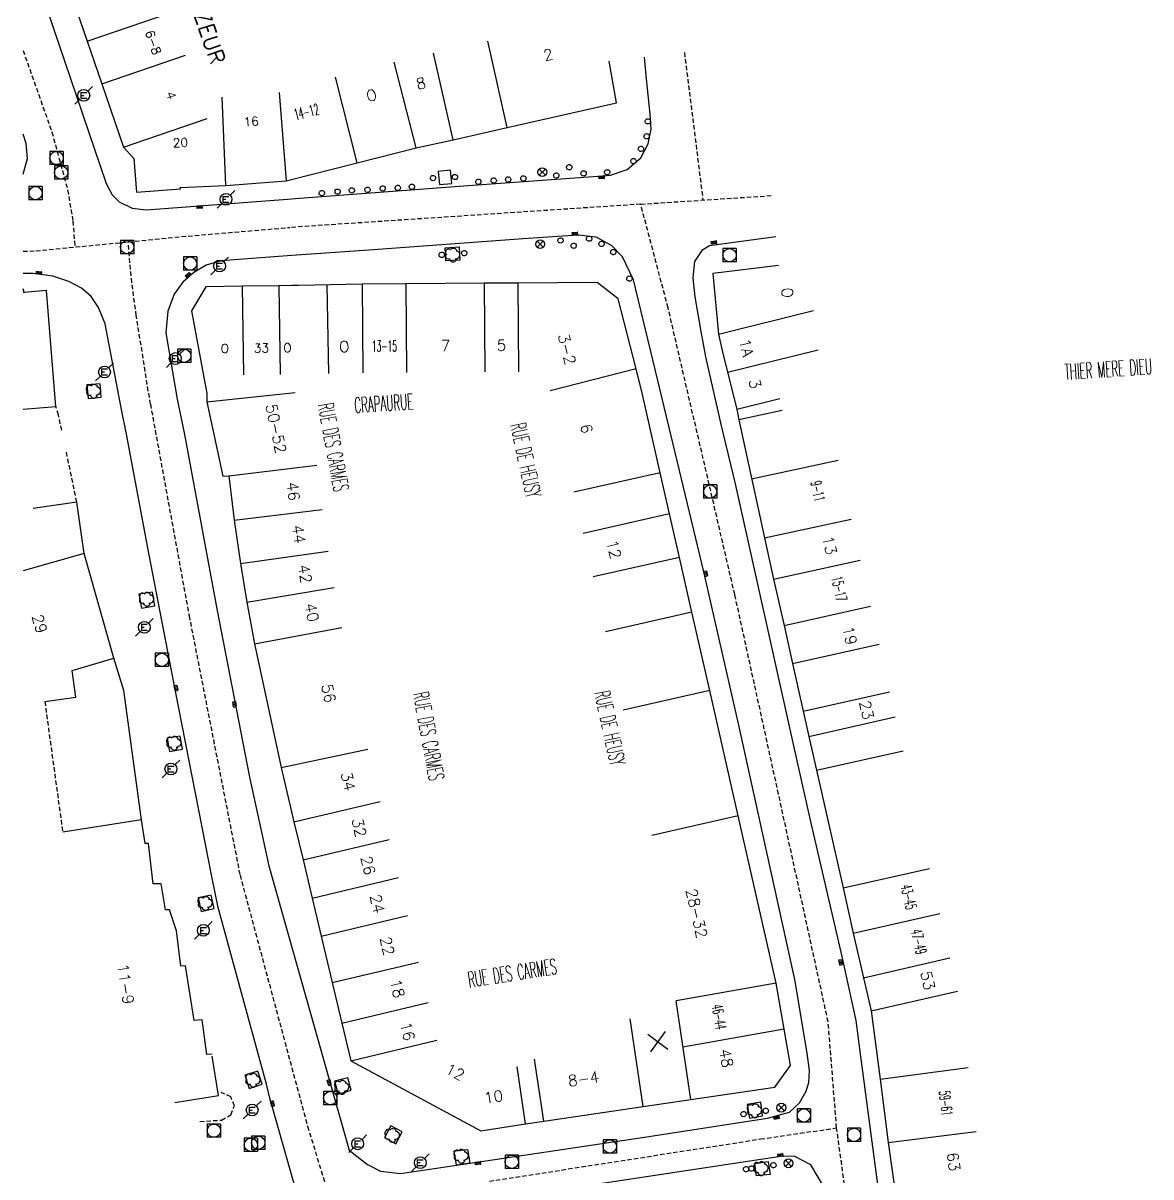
# Model space of a CAD drawing. Header units: millimetres. Extents: x 256000 to 257000, y 143000 to 144000.
# Drawn here: x 256000 to 256127.3, y 143424.8 to 143555 of the extents above; entities that cross this region are included whole.
import ezdxf
from ezdxf.enums import TextEntityAlignment as Align

# ---------------------------------------------------------------- set-up
doc = ezdxf.new("R2010")
doc.units = ezdxf.units.MM
doc.linetypes.add('DASHED', pattern=[0.75, 0.5, -0.25])
doc.layers.get('0').update_dxf_attribs({"linetype": 'CONTINUOUS'})
for name, color, linetype in [('W0001', 6, 'DASHED'), ('W0008', 7, 'CONTINUOUS'), ('W0100', 7, 'CONTINUOUS'), ('W0112', 1, 'DASHED'), ('W0300', 7, 'CONTINUOUS'), ('W0400', 7, 'CONTINUOUS'), ('W0420', 7, 'CONTINUOUS'), ('W0454', 7, 'CONTINUOUS'), ('W0469', 7, 'CONTINUOUS'), ('W0471', 7, 'CONTINUOUS'), ('W0989', 7, 'CONTINUOUS'), ('W0991', 7, 'CONTINUOUS'), ('W1102', 7, 'CONTINUOUS')]:
    doc.layers.add(name, color=color, linetype=linetype)
doc.styles.get("Standard").update_dxf_attribs({"font": 'romans.shx', "width": 0.85})

# ---------------------------------------------------------------- blocks, each defined once
blk = doc.blocks.new('T300')
for p, q in [((-0.8, 0.51), (-0.86, 0.34)), ((-0.86, 0.34), (-0.86, 0.17)), ((-0.86, 0.17), (-0.74, 0.06)), ((-0.69, 0.63), (-0.8, 0.51)), ((-0.8, -0.06), (-0.74, 0.06)), ((-0.74, 0.06), (-0.69, 0.11)), ((-0.57, 0.69), (-0.69, 0.63)), ((-0.46, 0.69), (-0.57, 0.69)), ((-0.29, 0.63), (-0.46, 0.69)), ((-0.29, 0.63), (-0.17, 0.74)), ((-0.23, 0.57), (-0.29, 0.63)), ((-0.17, 0.74), (-0.06, 0.8)), ((-0.06, 0.8), (0.06, 0.8)), ((0.06, 0.8), (0.23, 0.74)), ((0.23, 0.74), (0.34, 0.63)), ((0.34, 0.63), (0.4, 0.51)), ((0.46, 0.46), (0.34, 0.46)), ((0.4, 0.51), (0.4, 0.46)), ((0.57, 0.4), (0.46, 0.46)), ((0.57, 0.4), (0.69, 0.29)), ((0.69, 0.29), (0.74, 0.17)), ((0.74, 0.06), (0.69, -0.17)), ((0.74, 0.17), (0.74, 0.06)), ((-0.8, -0.17), (-0.8, -0.06)), ((-0.8, -0.23), (-0.8, -0.17)), ((-0.74, -0.34), (-0.8, -0.23)), ((-0.69, -0.4), (-0.74, -0.34)), ((-0.51, -0.46), (-0.69, -0.4)), ((-0.4, -0.46), (-0.51, -0.46)), ((-0.4, -0.46), (-0.34, -0.46)), ((-0.34, -0.46), (-0.34, -0.4)), ((-0.34, -0.51), (-0.34, -0.46)), ((-0.29, -0.63), (-0.34, -0.51)), ((-0.17, -0.74), (-0.29, -0.63)), ((-0.06, -0.8), (-0.17, -0.74)), ((0.06, -0.8), (-0.06, -0.8)), ((0.17, -0.74), (0.06, -0.8)), ((0.23, -0.69), (0.17, -0.74)), ((0.29, -0.46), (0.23, -0.46)), ((0.29, -0.63), (0.23, -0.69)), ((0.46, -0.4), (0.29, -0.46)), ((0.34, -0.51), (0.29, -0.63)), ((0.34, -0.51), (0.34, -0.46)), ((0.57, -0.34), (0.46, -0.4)), ((0.63, -0.29), (0.57, -0.34)), ((0.69, -0.17), (0.63, -0.29))]:
    blk.add_line(p, q)
blk = doc.blocks.new('T471')
for p, q in [((-0.333334, 0.333334), (-0.333334, -0.333334)), ((-0.333334, 0.333334), (0.333334, 0.333334)), ((-0.333334, 0), (0, 0)), ((0.500001, 0.500001), (1.000002, 1.000002)), ((-0.500001, -0.500001), (-1.000002, -1.000002)), ((-0.333334, -0.333334), (0.333334, -0.333334))]:
    blk.add_line(p, q)
blk.add_ellipse((0, 0), major_axis=(0.471405, 0.471405), ratio=1, start_param=5.4977871438, end_param=11.780972451)
blk = doc.blocks.new('T400')
for p, q in [((-0.15, 0.3), (0.15, 0.3)), ((-0.15, -0.25), (-0.15, 0.3)), ((-0.15, 0.15), (0.15, 0.15)), ((-0.15, 0), (0.15, 0)), ((0.15, 0.3), (0.15, -0.25)), ((-0.15, -0.15), (0.15, -0.15)), ((-0.15, -0.25), (-0.15, -0.3)), ((-0.15, -0.3), (0.15, -0.3)), ((0.15, -0.3), (0.15, -0.25))]:
    blk.add_line(p, q)
blk = doc.blocks.new('T420')
for p, q in [((0.75, 0.75), (-0.75, 0.75)), ((-0.75, 0.75), (-0.75, -0.75)), ((0.75, 0.75), (0.75, -0.75)), ((0.75, -0.75), (-0.75, -0.75))]:
    blk.add_line(p, q)
blk.add_ellipse((0, 0), major_axis=(-0.53, 0.53), ratio=1, start_param=3.926991, end_param=10.210176)
blk = doc.blocks.new('t991o')
at = {"color": 0, "linetype": 'Continuous'}
for p, q in [((-1, 1), (1, -1)), ((-1, -1), (1, 1))]:
    blk.add_line(p, q, dxfattribs=at)
blk = doc.blocks.new('T469')
at = {"color": 0, "linetype": 'Continuous', "flags": 128}
for points in [[(-0.35, 0.35), (0.35, -0.35)], [(-0.35, -0.35), (0.35, 0.35)]]:
    blk.add_lwpolyline(points, dxfattribs=at)
at = {"color": 0, "linetype": 'Continuous'}
blk.add_circle((0, 0), 0.5, dxfattribs=at)

msp = doc.modelspace()

# ---------------------------------------------------------------- linework, layer by layer
at = {"layer": 'W0001'}
for p, q in [((256074.63, 143551.65), (256076.72, 143535.01)), ((256069.7, 143534.55), (256084.47, 143535.52))]:
    msp.add_line(p, q, dxfattribs=at)
for points in [[(256000, 143551.9), (256003.25, 143542.69), (256005.03, 143536.15), (256005.62, 143532.64), (256005.85, 143529.71)], [(256096.29, 143397.92), (256091.81, 143430.3), (256090.85, 143442.28), (256085.25, 143467.98), (256080.32, 143490.49), (256072.79, 143522.86), (256069.7, 143534.55), (256030.09, 143531.92)], [(256000, 143529.25), (256001.45, 143529.28), (256017.89, 143530.89), (256030.09, 143531.92)], [(256014.37, 143511.98), (256012.78, 143521.97), (256012.27, 143525.7), (256011.85, 143530.3)], [(256014.37, 143511.98), (256018.73, 143488.1), (256024.48, 143458.82), (256032.1, 143430.48), (256035.85, 143418.31), (256040.39, 143401.46), (256052.69, 143358.81), (256057.91, 143340.5), (256061.25, 143329.4), (256064.86, 143318.17), (256071.14, 143306.27), (256077.03, 143299.45), (256085.18, 143292.23), (256095.61, 143285.15), (256100.69, 143279.8), (256102.16, 143277.39), (256103.07, 143274.79)], [(256052.62, 143424.28), (256083.22, 143429.05), (256091.81, 143430.3)]]:
    msp.add_lwpolyline(points, dxfattribs=at)
at = {"layer": 'W0008'}
msp.add_line((256080.54, 143511.41), (256080.77, 143510.2), dxfattribs=at)
for points in [[(256000, 143564.51), (256009.36, 143536.9), (256010.05, 143535.62), (256010.83, 143534.82), (256012.3, 143534.1), (256013.91, 143533.93), (256029.84, 143535.12)], [(256029.84, 143535.12), (256030.71, 143535.2), (256050.22, 143536.65), (256065.39, 143537.74), (256066.28, 143537.81), (256068.16, 143538.47), (256069.7, 143539.78), (256070.55, 143541.36), (256070.87, 143543.01), (256070.77, 143544.71), (256070.36, 143548.69), (256070.11, 143551.14)], [(256000, 143537.93), (256000.49, 143539.7), (256000.35, 143541.38), (256000, 143542.46)], [(256046.84, 143538.25), (256046.98, 143536.78), (256048.38, 143536.9), (256048.24, 143538.39), (256046.84, 143538.25)], [(256073.86, 143505.42), (256071.36, 143515.76), (256068.89, 143526.01), (256067.65, 143528.61), (256066.41, 143529.88), (256064.68, 143530.84), (256062.66, 143531.06), (256060.87, 143530.93), (256056.43, 143530.64), (256039.01, 143529.37), (256030.33, 143528.76)], [(256084.93, 143530.88), (256077.47, 143529.84), (256076.6, 143529.33), (256075.78, 143528.08), (256075.59, 143526.24), (256075.81, 143524.11), (256075.81, 143524.11), (256076.49, 143520.18), (256077.01, 143517.34)], [(256030.33, 143528.76), (256022.34, 143528.15), (256020.67, 143527.67), (256019.28, 143526.84), (256018.02, 143525.73), (256017.04, 143524.38), (256016.33, 143522.48), (256016.1, 143520.04), (256017.38, 143512.55)], [(256049.29, 143528.25), (256047.72, 143528.16), (256047.65, 143529.62), (256049.2, 143529.72), (256049.29, 143528.25)], [(256011.12, 143511.37), (256009.25, 143521.03), (256008.53, 143522.88), (256007.69, 143524.13), (256006.58, 143525.07), (256005.17, 143525.83), (256003.36, 143526.41), (256001.12, 143526.72), (256000, 143526.71)], [(256077.01, 143517.34), (256078.77, 143509.53), (256080.36, 143503), (256086.88, 143473.77), (256088.83, 143465.02), (256092.41, 143449.64), (256093.97, 143442.42), (256094.52, 143438.36), (256095.36, 143431.84), (256098.21, 143410.3), (256100.88, 143390.38)], [(256008.82, 143512.76), (256008.69, 143514.26), (256007.21, 143514.17), (256007.34, 143512.63), (256008.82, 143512.76)], [(256017.38, 143512.55), (256018.2, 143508.55), (256021.87, 143488.89), (256025.55, 143469.88), (256027.72, 143459.86), (256034.56, 143435.77), (256036.81, 143427.8), (256038.87, 143426.18), (256040.34, 143425.41), (256042.61, 143425.17), (256052.22, 143426.59)], [(256027.84, 143433.65), (256027.47, 143435.23), (256022.01, 143455.18), (256021.35, 143458.48), (256017.2, 143479.6), (256014.21, 143495.18), (256011.68, 143508.58), (256011.12, 143511.37)], [(256052.22, 143426.59), (256070.11, 143429.26), (256083.99, 143431.4), (256086.48, 143432.09), (256087.62, 143433.13), (256088.38, 143434.46), (256088.68, 143435.41), (256088.74, 143436.77), (256088.47, 143438.72), (256087.09, 143447.04), (256080.77, 143475.77), (256076.82, 143493.05), (256073.86, 143505.42)], [(256014.88, 143489.23), (256014.59, 143490.76), (256013.07, 143490.53), (256013.37, 143488.95), (256014.88, 143489.23)], [(256013.36, 143465.06), (256011.37, 143479.65), (256010.26, 143483.31)], [(256018, 143473.05), (256017.73, 143474.53), (256016.26, 143474.27), (256016.52, 143472.78), (256018, 143473.05)], [(256021.58, 143455.05), (256021.24, 143456.58), (256019.76, 143456.28), (256020.11, 143454.72), (256021.58, 143455.05)], [(256026.99, 143435.24), (256026.51, 143436.7), (256025.02, 143436.27), (256025.51, 143434.76), (256026.99, 143435.24)], [(256035.16, 143435.58), (256035.54, 143434.1), (256037.01, 143434.55), (256036.64, 143435.96), (256035.16, 143435.58)], [(256048.25, 143361.77), (256042.63, 143381.48), (256034.47, 143410.32), (256027.84, 143433.65)], [(256081.98, 143431.41), (256083.45, 143431.68), (256083.26, 143433.21), (256081.7, 143432.93), (256081.98, 143431.41)], [(256041.49, 143430.54), (256040.8, 143429.23), (256042.06, 143428.51), (256042.78, 143429.86), (256041.49, 143430.54)], [(256048.9, 143426.1), (256048.63, 143427.72), (256050.16, 143427.85), (256050.4, 143426.34), (256048.9, 143426.1)], [(256090.71, 143420.65), (256090.31, 143423.71), (256088.89, 143426.13), (256087.1, 143427.08), (256085.72, 143427.11), (256064.39, 143423.88), (256056.82, 143422.75), (256052.97, 143422.24)], [(256084.09, 143426.5), (256084.29, 143425.05), (256082.75, 143424.89), (256082.56, 143426.29), (256084.09, 143426.5)]]:
    msp.add_lwpolyline(points, dxfattribs=at)
at = {"layer": 'W0100'}
for points in [[(256000, 143574.06), (256002.31, 143567.32), (256003.96, 143562.49), (256005.6, 143557.7), (256007.23, 143552.93), (256008.88, 143548.13), (256011.32, 143540.99), (256012.49, 143539.69), (256012.8, 143535.91), (256017.75, 143536.27), (256017.74, 143536.42), (256022.89, 143536.64), (256029.68, 143537.17)], [(256029.68, 143537.17), (256037.71, 143539.21), (256044.35, 143540.89), (256048.52, 143541.83), (256054.62, 143543.2), (256066.98, 143545.97), (256066.14, 143550.69)], [(256085.24, 143527.64), (256077.82, 143526.72), (256078.48, 143519.89), (256078.9, 143518.02)], [(256000.11, 143524.57), (256000.01, 143525), (256000, 143525.01)], [(256000, 143511.42), (256003.68, 143511.71), (256002.63, 143524.82), (256000.11, 143524.57), (256000, 143524.56)], [(256030.6, 143525.36), (256028.88, 143525.34), (256024.74, 143525.29), (256020.62, 143525.23), (256018.99, 143522.52), (256020.75, 143513.19)], [(256070.42, 143510.75), (256069.9, 143513.07), (256069.17, 143515.95), (256067.16, 143523.86), (256064.77, 143525.7), (256055.85, 143525.64), (256052.03, 143525.62), (256043.2, 143525.56), (256038.27, 143525.53), (256031.08, 143525.37), (256030.32, 143525.36)], [(256078.9, 143518.02), (256079.51, 143515.59), (256080.54, 143511.41), (256085.4, 143512.62)], [(256020.75, 143513.19), (256020.75, 143512.25), (256022.54, 143503.84), (256023.23, 143503.89), (256023.83, 143498.89), (256024.53, 143493.98), (256025.26, 143489.63), (256026.12, 143484.95), (256029.11, 143470.96), (256030.57, 143464.84), (256031.59, 143460.54), (256032.62, 143456.23), (256033.64, 143451.94), (256034.88, 143446.71), (256035.97, 143442.12), (256036.98, 143437.88), (256051.64, 143429.96)], [(256051.64, 143429.96), (256056.71, 143430.75), (256058.77, 143431.05), (256069.97, 143432.71), (256075.34, 143433.51), (256084.82, 143434.91), (256086.62, 143437.33), (256085.9, 143441.44), (256084.98, 143446.64), (256080.7, 143465.51), (256077.49, 143479.65), (256075.47, 143488.5), (256074.07, 143494.69), (256072.95, 143499.61), (256071.9, 143504.24), (256070.42, 143510.75)], [(256085.66, 143511.26), (256080.77, 143510.2), (256083.67, 143496.89), (256084.69, 143492.23), (256085.87, 143486.99), (256086.83, 143482.7), (256088.04, 143477.34), (256088.68, 143474.49), (256089.54, 143470.66), (256092.53, 143457.38), (256093.69, 143452.27), (256094.84, 143447.25), (256095.7, 143443.5), (256096.73, 143435.8), (256097.63, 143428.64), (256098.54, 143422.26), (256099.36, 143416.48), (256099.9, 143412.63), (256100.53, 143412.82), (256100.61, 143408.96), (256100.37, 143408.88), (256100.96, 143404.62)], [(256005.55, 143481.94), (256010.26, 143483.31), (256006.9, 143495.13), (256006.07, 143500.93), (256001.12, 143500.22)], [(256002.45, 143478.43), (256005.97, 143478.92), (256005.55, 143481.94)], [(256021.35, 143438.61), (256020.75, 143438.58), (256020.21, 143442.48), (256019.31, 143442.41), (256018.34, 143448.6), (256017.79, 143448.57), (256017.3, 143452.53), (256016.52, 143454.92), (256016.06, 143454.93), (256015.57, 143457.86), (256014.68, 143457.84), (256014.15, 143462.38), (256013.78, 143462.4), (256013.36, 143465.06), (256004.47, 143463.67)], [(256017.14, 143433.16), (256022.07, 143433.97), (256021.35, 143438.38)]]:
    msp.add_lwpolyline(points, dxfattribs=at)
at = {"layer": 'W0112'}
for p, q in [((256006.07, 143500.93), (256004.85, 143506.71)), ((256002.45, 143478.43), (256004.47, 143463.67))]:
    msp.add_line(p, q, dxfattribs=at)
for points in [[(256004.36, 143509.04), (256003.99, 143510.76), (256003.68, 143511.71)], [(256019.95, 143431.03), (256022.41, 143431.18), (256023.46, 143431.79), (256023.84, 143432.79), (256023.44, 143433.81), (256022.35, 143434.31)]]:
    msp.add_lwpolyline(points, dxfattribs=at)
at = {"layer": 'W0454'}
for points in [[(256070.63, 143543.62), (256070.54, 143543.6), (256070.45, 143543.6), (256070.36, 143543.63), (256070.29, 143543.69), (256070.24, 143543.77), (256070.21, 143543.86), (256070.22, 143543.96), (256070.25, 143544.04), (256070.31, 143544.12), (256070.39, 143544.17), (256070.48, 143544.19), (256070.57, 143544.19), (256070.66, 143544.15), (256070.73, 143544.09), (256070.78, 143544.02), (256070.81, 143543.92), (256070.8, 143543.83), (256070.77, 143543.74), (256070.71, 143543.67)], [(256070.49, 143541.93), (256070.4, 143541.91), (256070.31, 143541.91), (256070.22, 143541.95), (256070.15, 143542.01), (256070.1, 143542.08), (256070.07, 143542.18), (256070.08, 143542.27), (256070.11, 143542.36), (256070.17, 143542.43), (256070.25, 143542.48), (256070.34, 143542.51), (256070.43, 143542.5), (256070.52, 143542.47), (256070.59, 143542.41), (256070.64, 143542.33), (256070.67, 143542.24), (256070.67, 143542.14), (256070.63, 143542.06), (256070.57, 143541.98)], [(256069.85, 143540.52), (256069.76, 143540.49), (256069.67, 143540.5), (256069.58, 143540.53), (256069.51, 143540.59), (256069.45, 143540.67), (256069.43, 143540.76), (256069.44, 143540.86), (256069.47, 143540.94), (256069.53, 143541.02), (256069.61, 143541.07), (256069.7, 143541.09), (256069.79, 143541.09), (256069.88, 143541.05), (256069.95, 143540.99), (256070, 143540.92), (256070.03, 143540.82), (256070.02, 143540.73), (256069.99, 143540.64), (256069.93, 143540.57)], [(256061.76, 143538.44), (256061.67, 143538.41), (256061.57, 143538.42), (256061.48, 143538.45), (256061.41, 143538.51), (256061.36, 143538.59), (256061.34, 143538.68), (256061.34, 143538.77), (256061.38, 143538.86), (256061.43, 143538.93), (256061.51, 143538.99), (256061.6, 143539.01), (256061.7, 143539.01), (256061.79, 143538.97), (256061.86, 143538.91), (256061.91, 143538.83), (256061.93, 143538.74), (256061.93, 143538.65), (256061.89, 143538.56), (256061.84, 143538.49)], [(256069.01, 143539.14), (256068.92, 143539.12), (256068.83, 143539.12), (256068.74, 143539.15), (256068.67, 143539.21), (256068.61, 143539.29), (256068.59, 143539.38), (256068.6, 143539.48), (256068.63, 143539.57), (256068.69, 143539.64), (256068.77, 143539.69), (256068.86, 143539.71), (256068.95, 143539.71), (256069.04, 143539.67), (256069.11, 143539.61), (256069.16, 143539.54), (256069.19, 143539.45), (256069.18, 143539.35), (256069.15, 143539.27), (256069.09, 143539.19)], [(256046.38, 143537.23), (256046.29, 143537.2), (256046.19, 143537.21), (256046.11, 143537.24), (256046.03, 143537.3), (256045.98, 143537.38), (256045.96, 143537.47), (256045.96, 143537.56), (256046, 143537.65), (256046.06, 143537.72), (256046.14, 143537.77), (256046.23, 143537.8), (256046.32, 143537.79), (256046.41, 143537.76), (256046.48, 143537.7), (256046.53, 143537.62), (256046.55, 143537.53), (256046.55, 143537.44), (256046.52, 143537.35), (256046.46, 143537.28)], [(256048.86, 143537.34), (256048.77, 143537.32), (256048.67, 143537.32), (256048.59, 143537.36), (256048.51, 143537.42), (256048.46, 143537.49), (256048.44, 143537.58), (256048.44, 143537.68), (256048.48, 143537.77), (256048.54, 143537.84), (256048.61, 143537.89), (256048.7, 143537.91), (256048.8, 143537.91), (256048.89, 143537.88), (256048.96, 143537.82), (256049.01, 143537.74), (256049.04, 143537.65), (256049.03, 143537.55), (256049, 143537.47), (256048.94, 143537.39)], [(256054.87, 143537.07), (256054.78, 143537.04), (256054.69, 143537.05), (256054.6, 143537.08), (256054.53, 143537.14), (256054.48, 143537.22), (256054.45, 143537.31), (256054.46, 143537.4), (256054.49, 143537.49), (256054.55, 143537.57), (256054.63, 143537.62), (256054.72, 143537.64), (256054.81, 143537.64), (256054.9, 143537.6), (256054.97, 143537.54), (256055.02, 143537.46), (256055.05, 143537.37), (256055.05, 143537.28), (256055.01, 143537.19), (256054.95, 143537.12)], [(256056.58, 143537.18), (256056.49, 143537.16), (256056.4, 143537.16), (256056.31, 143537.2), (256056.24, 143537.26), (256056.18, 143537.33), (256056.16, 143537.42), (256056.17, 143537.52), (256056.2, 143537.61), (256056.26, 143537.68), (256056.34, 143537.73), (256056.43, 143537.75), (256056.52, 143537.75), (256056.61, 143537.72), (256056.68, 143537.66), (256056.73, 143537.58), (256056.76, 143537.49), (256056.75, 143537.39), (256056.72, 143537.31), (256056.66, 143537.23)], [(256060.29, 143537.51), (256060.2, 143537.48), (256060.11, 143537.49), (256060.02, 143537.52), (256059.95, 143537.58), (256059.9, 143537.66), (256059.87, 143537.75), (256059.88, 143537.84), (256059.91, 143537.93), (256059.97, 143538.01), (256060.05, 143538.06), (256060.14, 143538.08), (256060.23, 143538.08), (256060.32, 143538.04), (256060.39, 143537.98), (256060.45, 143537.9), (256060.47, 143537.81), (256060.46, 143537.72), (256060.43, 143537.63), (256060.37, 143537.56)], [(256063.37, 143537.75), (256063.28, 143537.72), (256063.19, 143537.73), (256063.1, 143537.76), (256063.03, 143537.82), (256062.98, 143537.9), (256062.95, 143537.99), (256062.96, 143538.08), (256062.99, 143538.17), (256063.05, 143538.24), (256063.13, 143538.3), (256063.22, 143538.32), (256063.32, 143538.32), (256063.4, 143538.28), (256063.48, 143538.22), (256063.53, 143538.14), (256063.55, 143538.05), (256063.55, 143537.96), (256063.51, 143537.87), (256063.45, 143537.8)], [(256066.04, 143537.87), (256065.95, 143537.85), (256065.86, 143537.85), (256065.77, 143537.89), (256065.7, 143537.95), (256065.65, 143538.02), (256065.62, 143538.11), (256065.63, 143538.21), (256065.66, 143538.3), (256065.72, 143538.37), (256065.8, 143538.42), (256065.89, 143538.44), (256065.98, 143538.44), (256066.07, 143538.41), (256066.14, 143538.35), (256066.2, 143538.27), (256066.22, 143538.18), (256066.22, 143538.08), (256066.18, 143538), (256066.12, 143537.92)], [(256035.61, 143535.69), (256035.52, 143535.67), (256035.43, 143535.67), (256035.34, 143535.7), (256035.27, 143535.76), (256035.22, 143535.84), (256035.19, 143535.93), (256035.2, 143536.03), (256035.23, 143536.11), (256035.29, 143536.19), (256035.37, 143536.24), (256035.46, 143536.26), (256035.55, 143536.26), (256035.64, 143536.22), (256035.71, 143536.16), (256035.77, 143536.09), (256035.79, 143535.99), (256035.79, 143535.9), (256035.75, 143535.81), (256035.69, 143535.74)], [(256037.22, 143535.84), (256037.13, 143535.81), (256037.04, 143535.82), (256036.95, 143535.85), (256036.88, 143535.91), (256036.83, 143535.99), (256036.8, 143536.08), (256036.81, 143536.17), (256036.84, 143536.26), (256036.9, 143536.33), (256036.98, 143536.38), (256037.07, 143536.41), (256037.16, 143536.4), (256037.25, 143536.37), (256037.32, 143536.31), (256037.38, 143536.23), (256037.4, 143536.14), (256037.39, 143536.05), (256037.36, 143535.96), (256037.3, 143535.89)], [(256038.98, 143535.9), (256038.89, 143535.87), (256038.8, 143535.88), (256038.71, 143535.91), (256038.64, 143535.97), (256038.59, 143536.05), (256038.57, 143536.14), (256038.57, 143536.23), (256038.6, 143536.32), (256038.66, 143536.39), (256038.74, 143536.45), (256038.83, 143536.47), (256038.93, 143536.46), (256039.01, 143536.43), (256039.09, 143536.37), (256039.14, 143536.29), (256039.16, 143536.2), (256039.16, 143536.11), (256039.12, 143536.02), (256039.06, 143535.95)], [(256040.7, 143536.06), (256040.61, 143536.03), (256040.52, 143536.04), (256040.43, 143536.07), (256040.36, 143536.13), (256040.3, 143536.21), (256040.28, 143536.3), (256040.29, 143536.39), (256040.32, 143536.48), (256040.38, 143536.55), (256040.46, 143536.6), (256040.55, 143536.63), (256040.64, 143536.62), (256040.73, 143536.59), (256040.8, 143536.53), (256040.85, 143536.45), (256040.88, 143536.36), (256040.87, 143536.27), (256040.84, 143536.18), (256040.78, 143536.11)], [(256042.41, 143536.11), (256042.32, 143536.08), (256042.23, 143536.09), (256042.14, 143536.12), (256042.07, 143536.18), (256042.01, 143536.26), (256041.99, 143536.35), (256041.99, 143536.45), (256042.03, 143536.53), (256042.09, 143536.61), (256042.17, 143536.66), (256042.26, 143536.68), (256042.35, 143536.68), (256042.44, 143536.64), (256042.51, 143536.58), (256042.56, 143536.51), (256042.59, 143536.42), (256042.58, 143536.32), (256042.55, 143536.23), (256042.49, 143536.16)], [(256044, 143536.25), (256043.91, 143536.22), (256043.81, 143536.23), (256043.73, 143536.26), (256043.65, 143536.32), (256043.6, 143536.4), (256043.58, 143536.49), (256043.58, 143536.58), (256043.62, 143536.67), (256043.67, 143536.74), (256043.75, 143536.79), (256043.84, 143536.82), (256043.94, 143536.81), (256044.03, 143536.78), (256044.1, 143536.72), (256044.15, 143536.64), (256044.17, 143536.55), (256044.17, 143536.46), (256044.14, 143536.37), (256044.08, 143536.3)], [(256051.5, 143536.8), (256051.41, 143536.78), (256051.31, 143536.78), (256051.23, 143536.82), (256051.15, 143536.88), (256051.1, 143536.95), (256051.08, 143537.05), (256051.08, 143537.14), (256051.12, 143537.23), (256051.17, 143537.3), (256051.25, 143537.35), (256051.34, 143537.38), (256051.44, 143537.37), (256051.53, 143537.34), (256051.6, 143537.28), (256051.65, 143537.2), (256051.67, 143537.11), (256051.67, 143537.01), (256051.64, 143536.93), (256051.58, 143536.85)], [(256053.23, 143536.95), (256053.14, 143536.92), (256053.05, 143536.93), (256052.96, 143536.96), (256052.89, 143537.02), (256052.84, 143537.1), (256052.81, 143537.19), (256052.82, 143537.28), (256052.85, 143537.37), (256052.91, 143537.44), (256052.99, 143537.49), (256053.08, 143537.52), (256053.17, 143537.51), (256053.26, 143537.48), (256053.33, 143537.42), (256053.39, 143537.34), (256053.41, 143537.25), (256053.41, 143537.16), (256053.37, 143537.07), (256053.31, 143537)], [(256033.83, 143535.53), (256033.74, 143535.51), (256033.64, 143535.51), (256033.56, 143535.55), (256033.48, 143535.61), (256033.43, 143535.68), (256033.41, 143535.78), (256033.41, 143535.87), (256033.45, 143535.96), (256033.51, 143536.03), (256033.58, 143536.08), (256033.67, 143536.11), (256033.77, 143536.1), (256033.86, 143536.07), (256033.93, 143536.01), (256033.98, 143535.93), (256034.01, 143535.84), (256034, 143535.74), (256033.97, 143535.66), (256033.91, 143535.58)], [(256060.76, 143530.19), (256060.67, 143530.16), (256060.58, 143530.17), (256060.49, 143530.2), (256060.42, 143530.26), (256060.37, 143530.34), (256060.34, 143530.43), (256060.35, 143530.52), (256060.38, 143530.61), (256060.44, 143530.68), (256060.52, 143530.73), (256060.61, 143530.76), (256060.7, 143530.75), (256060.79, 143530.72), (256060.86, 143530.66), (256060.91, 143530.58), (256060.94, 143530.49), (256060.93, 143530.4), (256060.9, 143530.31), (256060.84, 143530.24)], [(256062.26, 143529.58), (256062.16, 143529.56), (256062.07, 143529.57), (256061.98, 143529.6), (256061.91, 143529.66), (256061.86, 143529.74), (256061.83, 143529.83), (256061.84, 143529.92), (256061.87, 143530.01), (256061.93, 143530.08), (256062.01, 143530.13), (256062.1, 143530.16), (256062.2, 143530.15), (256062.28, 143530.12), (256062.36, 143530.06), (256062.41, 143529.98), (256062.43, 143529.89), (256062.43, 143529.8), (256062.39, 143529.71), (256062.33, 143529.64)], [(256063.99, 143530.38), (256063.9, 143530.36), (256063.81, 143530.36), (256063.72, 143530.4), (256063.65, 143530.45), (256063.6, 143530.53), (256063.57, 143530.62), (256063.58, 143530.72), (256063.61, 143530.81), (256063.67, 143530.88), (256063.75, 143530.93), (256063.84, 143530.95), (256063.93, 143530.95), (256064.02, 143530.92), (256064.1, 143530.86), (256064.15, 143530.78), (256064.17, 143530.69), (256064.17, 143530.59), (256064.13, 143530.51), (256064.07, 143530.43)], [(256065.41, 143529.8), (256065.32, 143529.78), (256065.22, 143529.79), (256065.14, 143529.82), (256065.06, 143529.88), (256065.01, 143529.96), (256064.99, 143530.05), (256064.99, 143530.14), (256065.03, 143530.23), (256065.09, 143530.3), (256065.17, 143530.35), (256065.26, 143530.38), (256065.35, 143530.37), (256065.44, 143530.34), (256065.51, 143530.28), (256065.56, 143530.2), (256065.58, 143530.11), (256065.58, 143530.02), (256065.55, 143529.93), (256065.49, 143529.86)], [(256047.37, 143528.55), (256047.27, 143528.53), (256047.18, 143528.53), (256047.09, 143528.57), (256047.02, 143528.62), (256046.97, 143528.7), (256046.95, 143528.8), (256046.95, 143528.89), (256046.98, 143528.98), (256047.04, 143529.05), (256047.12, 143529.1), (256047.21, 143529.12), (256047.31, 143529.12), (256047.39, 143529.09), (256047.47, 143529.03), (256047.52, 143528.95), (256047.54, 143528.86), (256047.54, 143528.76), (256047.5, 143528.68), (256047.45, 143528.6)], [(256049.91, 143528.74), (256049.82, 143528.72), (256049.73, 143528.72), (256049.64, 143528.76), (256049.57, 143528.82), (256049.52, 143528.9), (256049.49, 143528.99), (256049.5, 143529.08), (256049.53, 143529.17), (256049.59, 143529.24), (256049.67, 143529.29), (256049.76, 143529.32), (256049.86, 143529.31), (256049.94, 143529.28), (256050.02, 143529.22), (256050.07, 143529.14), (256050.09, 143529.05), (256050.09, 143528.95), (256050.05, 143528.87), (256049.99, 143528.8)], [(256066.72, 143528.87), (256066.63, 143528.85), (256066.54, 143528.85), (256066.45, 143528.89), (256066.38, 143528.95), (256066.33, 143529.02), (256066.3, 143529.12), (256066.31, 143529.21), (256066.34, 143529.3), (256066.4, 143529.37), (256066.48, 143529.42), (256066.57, 143529.45), (256066.67, 143529.44), (256066.75, 143529.41), (256066.83, 143529.35), (256066.88, 143529.27), (256066.9, 143529.18), (256066.9, 143529.08), (256066.86, 143529), (256066.8, 143528.92)], [(256068.55, 143525.88), (256068.46, 143525.85), (256068.36, 143525.86), (256068.27, 143525.89), (256068.2, 143525.95), (256068.15, 143526.03), (256068.13, 143526.12), (256068.13, 143526.21), (256068.17, 143526.3), (256068.23, 143526.37), (256068.3, 143526.42), (256068.39, 143526.45), (256068.49, 143526.44), (256068.58, 143526.41), (256068.65, 143526.35), (256068.7, 143526.27), (256068.72, 143526.18), (256068.72, 143526.09), (256068.68, 143526), (256068.63, 143525.93)], [(256081.42, 143431.58), (256081.33, 143431.56), (256081.24, 143431.57), (256081.15, 143431.6), (256081.08, 143431.66), (256081.02, 143431.74), (256081, 143431.83), (256081.01, 143431.92), (256081.04, 143432.01), (256081.1, 143432.08), (256081.18, 143432.13), (256081.27, 143432.16), (256081.36, 143432.15), (256081.45, 143432.12), (256081.52, 143432.06), (256081.57, 143431.98), (256081.6, 143431.89), (256081.59, 143431.8), (256081.56, 143431.71), (256081.5, 143431.64)], [(256083.93, 143431.95), (256083.84, 143431.92), (256083.75, 143431.93), (256083.66, 143431.96), (256083.59, 143432.02), (256083.54, 143432.1), (256083.51, 143432.19), (256083.52, 143432.29), (256083.55, 143432.37), (256083.61, 143432.45), (256083.69, 143432.5), (256083.78, 143432.52), (256083.87, 143432.52), (256083.96, 143432.48), (256084.03, 143432.42), (256084.08, 143432.35), (256084.11, 143432.26), (256084.1, 143432.16), (256084.07, 143432.07), (256084.01, 143432)], [(256081.71, 143425.37), (256081.62, 143425.35), (256081.52, 143425.35), (256081.44, 143425.39), (256081.36, 143425.45), (256081.31, 143425.53), (256081.29, 143425.62), (256081.29, 143425.71), (256081.33, 143425.8), (256081.39, 143425.87), (256081.47, 143425.92), (256081.56, 143425.95), (256081.65, 143425.94), (256081.74, 143425.91), (256081.81, 143425.85), (256081.86, 143425.77), (256081.89, 143425.68), (256081.88, 143425.58), (256081.85, 143425.5), (256081.79, 143425.42)], [(256082.3, 143425.45), (256082.21, 143425.43), (256082.12, 143425.43), (256082.03, 143425.47), (256081.96, 143425.53), (256081.9, 143425.61), (256081.88, 143425.7), (256081.89, 143425.79), (256081.92, 143425.88), (256081.98, 143425.95), (256082.06, 143426), (256082.15, 143426.02), (256082.24, 143426.02), (256082.33, 143425.99), (256082.4, 143425.93), (256082.45, 143425.85), (256082.48, 143425.76), (256082.47, 143425.66), (256082.44, 143425.58), (256082.38, 143425.5)], [(256084.79, 143425.83), (256084.7, 143425.8), (256084.61, 143425.8), (256084.52, 143425.84), (256084.45, 143425.9), (256084.4, 143425.98), (256084.37, 143426.07), (256084.38, 143426.16), (256084.41, 143426.25), (256084.47, 143426.32), (256084.55, 143426.37), (256084.64, 143426.4), (256084.73, 143426.39), (256084.82, 143426.36), (256084.89, 143426.3), (256084.95, 143426.22), (256084.97, 143426.13), (256084.97, 143426.04), (256084.93, 143425.95), (256084.87, 143425.88)]]:
    msp.add_lwpolyline(points, close=True, dxfattribs=at)
at = {"layer": 'W1102'}
for p, q in [((256007.23, 143552.93), (256016.7, 143556.17)), ((256054.62, 143543.2), (256052.43, 143552.95)), ((256008.88, 143548.13), (256018.34, 143551.37)), ((256044.35, 143540.89), (256041.89, 143550.58)), ((256048.52, 143541.83), (256046.33, 143551.58)), ((256037.71, 143539.21), (256035.26, 143548.9)), ((256029.72, 143537.18), (256028.95, 143547.15)), ((256022.89, 143536.64), (256022.46, 143546.63)), ((256011.32, 143540.99), (256020.78, 143544.23)), ((256024.74, 143525.29), (256024.88, 143515.29)), ((256028.88, 143525.34), (256029.01, 143515.34)), ((256034.26, 143525.45), (256034.45, 143515.45)), ((256038.27, 143525.53), (256038.34, 143515.53)), ((256043.2, 143525.56), (256043.26, 143515.56)), ((256052.03, 143525.62), (256052.1, 143515.62)), ((256055.85, 143525.64), (256055.91, 143515.64)), ((256078.48, 143519.89), (256089.19, 143522.55)), ((256079.51, 143515.59), (256089.72, 143518.13)), ((256069.17, 143515.95), (256059.48, 143513.49)), ((256020.75, 143512.25), (256030.7, 143513.31)), ((256023.23, 143503.89), (256033.15, 143505.09)), ((256082.22, 143503.54), (256091.99, 143505.67)), ((256071.9, 143504.24), (256062.15, 143502.03)), ((256023.83, 143498.89), (256033.76, 143500.1)), ((256072.95, 143499.61), (256063.2, 143497.39)), ((256083.67, 143496.89), (256093.44, 143499.02)), ((256006.9, 143495.13), (256000, 143493.17)), ((256024.53, 143493.98), (256034.43, 143495.4)), ((256074.07, 143494.69), (256064.32, 143492.48)), ((256084.69, 143492.23), (256094.46, 143494.36)), ((256025.26, 143489.63), (256035.12, 143491.28)), ((256075.47, 143488.5), (256065.72, 143486.29)), ((256085.87, 143486.99), (256095.62, 143489.18)), ((256026.12, 143484.95), (256035.96, 143486.76)), ((256086.83, 143482.7), (256096.59, 143484.9)), ((256077.49, 143479.65), (256067.73, 143477.43)), ((256088.04, 143477.34), (256097.79, 143479.53)), ((256088.68, 143474.49), (256098.43, 143476.69)), ((256029.11, 143470.96), (256038.89, 143473.05)), ((256089.54, 143470.66), (256099.3, 143472.85)), ((256030.57, 143464.84), (256040.3, 143467.15)), ((256080.7, 143465.51), (256070.95, 143463.29)), ((256031.59, 143460.54), (256041.32, 143462.85)), ((256092.53, 143457.38), (256102.29, 143459.58)), ((256032.62, 143456.23), (256042.35, 143458.55)), ((256033.64, 143451.94), (256043.37, 143454.26)), ((256093.69, 143452.27), (256103.44, 143454.5)), ((256034.88, 143446.71), (256044.61, 143449.02)), ((256094.84, 143447.25), (256104.59, 143449.48)), ((256084.98, 143446.64), (256073.69, 143444.65)), ((256095.7, 143443.5), (256105.45, 143445.73)), ((256035.97, 143442.12), (256045.7, 143444.44)), ((256075.34, 143433.51), (256073.69, 143444.65)), ((256069.97, 143432.71), (256068.51, 143442.61)), ((256085.9, 143441.44), (256074.46, 143439.43)), ((256036.98, 143437.88), (256046.71, 143440.2)), ((256058.77, 143431.05), (256057.73, 143438.06)), ((256056.71, 143430.75), (256055.75, 143437.21)), ((256096.73, 143435.8), (256106.64, 143437.13)), ((256097.63, 143428.64), (256107.55, 143429.89))]:
    msp.add_line(p, q, dxfattribs=at)

# ---------------------------------------------------------------- block references
at = {"layer": 'W0300'}
for p in [(256048.52, 143528.8), (256007.98, 143513.43), (256013.98, 143489.95), (256017.06, 143473.71), (256020.59, 143455.63), (256025.98, 143435.67), (256036.01, 143434.88), (256082.58, 143432.23), (256041.7, 143429.44), (256049.47, 143427.1), (256083.31, 143425.71)]:
    msp.add_blockref('T300', p, dxfattribs=at)
at = {"layer": 'W0400'}
for p, rotation in [((256065.31, 143537.57), 93.77703281548605), ((256019.94, 143534.22), 94.22081894528645), ((256062.29, 143531.21), 93.1231075555093), ((256077.96, 143530.23), 97.35935360876401), ((256001.8, 143526.8), 82.8157326075731), ((256018.63, 143526.54), 132.0643265535788), ((256077.03, 143492.86), 13.6419561556433), ((256017.26, 143479.95), 10.03867860465587), ((256023.86, 143478.1), 10.37663922750408), ((256092.27, 143448.99), 12.3889484763263), ((256034.54, 143435.43), 14.2804731756849), ((256028.14, 143433.05), 15.99667672600643), ((256085.05, 143431.46), 105.2784523525571), ((256085.48, 143427.23), 98.50766380504882), ((256051.34, 143426.31), 97.72928550039725)]:
    msp.add_blockref('T400', p, dxfattribs=dict(at, rotation=rotation))
at = {"layer": 'W0420'}
for p in [(256003.78, 143539.76), (256004.29, 143538.13), (256001.4, 143535.8), (256011.74, 143529.7), (256018.86, 143527.84), (256079.73, 143528.8), (256018.19, 143517.45), (256077.54, 143502.11), (256015.66, 143483.13), (256034.67, 143433.67), (256088.11, 143431.71), (256021.54, 143429.99), (256093.77, 143429.51), (256025.7, 143428.4), (256026.54, 143428.63), (256066.2, 143428.21), (256055.14, 143426.48)]:
    msp.add_blockref('T420', p, dxfattribs=at)
at = {"layer": 'W0469'}
for p in [(256058.59, 143538.16), (256058.35, 143530.04), (256085.57, 143432.58), (256086.38, 143426.31)]:
    msp.add_blockref('T469', p, dxfattribs=at)
at = {"layer": 'W0471'}
for p in [(256006.85, 143546.83), (256022.89, 143535.1), (256022.17, 143527.57), (256017.17, 143517.13), (256009.19, 143515.62), (256013.68, 143486.8), (256016.68, 143470.81), (256020.35, 143452.59), (256025.85, 143432.32), (256037.76, 143428.51), (256044.82, 143426.38)]:
    msp.add_blockref('T471', p, dxfattribs=at)
at = {"layer": 'W0991', "rotation": 278.4182762990217}
msp.add_blockref('t991o', (256071.63, 143440.04), dxfattribs=at)

# ---------------------------------------------------------------- texts
at = {"layer": 'W0989'}
msp.add_text('RUE ORTMANS HAUZEUR', height=1.75, rotation=288.2921, dxfattribs=at).set_placement((256017.56, 143564), align=Align.MIDDLE)
at = {"layer": 'W0989', "width": 0.485714}
for s, rotation, p in [('THIER MERE DIEU', 3.7415, (256122.47, 143515.93)), ('CRAPAURUE', 3.7981, (256040.71, 143512.07)), ('RUE DES CARMES', 280.3656, (256035.04, 143507.12)), ('RUE DE HEUSY', 282.3457, (256056.75, 143505.66)), ('RUE DES CARMES', 280.3656, (256045.79, 143474.52)), ('RUE DE HEUSY', 282.3457, (256066.24, 143475.42)), ('RUE DES CARMES', 8.8498, (256055.21, 143447.78))]:
    msp.add_text(s, height=1.75, rotation=rotation, dxfattribs=at).set_placement(p, align=Align.MIDDLE)
at = {"layer": 'W0991'}
for s, height, rotation, p in [('6-8', 1, 288.9027, (256014.68, 143552.8)), ('2', 1.25, 12.6579, (256059.26, 143551.42)), ('8', 1.25, 12.651, (256044.9, 143548.19)), ('4', 1, 288.9008, (256016.72, 143546.83)), ('O', 1.25, 14.2352, (256039.31, 143546.84)), ('16', 1, 4.4575, (256025.74, 143543.88)), ('20', 1, 2.4688, (256017.75, 143541.5)), ('O', 1.25, 275.4423, (256086.25, 143524.56)), ('3-2', 1.25, 284.2593, (256061.38, 143518.18)), ('O', 1, 0.7641, (256022.77, 143518.26)), ('33', 1, 0.7617, (256026.9, 143518.31)), ('O', 1, 0.7666, (256029.83, 143518.35)), ('O', 1.25, 1.2265, (256036.24, 143518.48)), ('7', 1.25, 0.3761, (256047.66, 143518.59)), ('5', 1.25, 0.3752, (256053.98, 143518.63)), ('1A', 1.25, 282.905, (256081.63, 143518.35)), ('3', 1.25, 283.9522, (256082.59, 143514.27)), ('50-52', 1.25, 281.9933, (256028.55, 143509.22)), ('6', 1.25, 282.6698, (256063.59, 143509.22)), ('46', 1.25, 276.9088, (256030.49, 143502.15)), ('44', 1.25, 278.1415, (256031.13, 143497.31)), ('12', 1.25, 282.7952, (256066.68, 143495.6)), ('13', 1.25, 282.2929, (256091.02, 143496.05)), ('42', 1.25, 279.4858, (256031.82, 143492.84)), ('29', 1.25, 285.8782, (256001.87, 143487.19)), ('40', 1.25, 280.4222, (256032.59, 143488.49)), ('19', 1.25, 282.6829, (256093.3, 143485.86)), ('56', 1.25, 282.0665, (256034.48, 143479.34)), ('23', 1.25, 282.6823, (256095.19, 143477.45)), ('34', 1.25, 283.3828, (256036.68, 143469.4)), ('32', 1.25, 283.3883, (256037.92, 143464.19)), ('26', 1.25, 283.3829, (256038.93, 143459.92)), ('28-32', 1.25, 282.7951, (256076.01, 143454.52)), ('24', 1.25, 283.3877, (256039.97, 143455.59)), ('22', 1.25, 283.3851, (256041.1, 143450.83)), ('11-9', 1.25, 278.8728, (256011.58, 143446.54)), ('53', 1.25, 282.8518, (256102.09, 143446.93)), ('18', 1.25, 283.3846, (256042.24, 143446.04)), ('16', 1.25, 283.3925, (256043.39, 143441.2)), ('48', 1.25, 279.9554, (256079.36, 143438.18)), ('12', 1.25, 331.6012, (256048.75, 143436.62)), ('8-4', 1.25, 8.4234, (256063.25, 143435.84)), ('10', 1.25, 8.8803, (256053.09, 143433.81)), ('63', 1.25, 278.0798, (256105.01, 143426.49))]:
    msp.add_text(s, height=height, rotation=rotation, dxfattribs=at).set_placement(p, align=Align.MIDDLE)
at = {"layer": 'W0991', "width": 0.5}
for s, rotation, p in [('14-12', 14.2474, (256031.97, 143544.97)), ('13-15', 0.3724, (256040.78, 143518.54)), ('9-11', 282.2889, (256089.69, 143502.17)), ('15-17', 282.6804, (256092.11, 143491.14)), ('43-45', 282.8503, (256099.94, 143456.38)), ('47-49', 282.8546, (256101.09, 143451.32)), ('46-44', 279.969, (256078.55, 143442.83)), ('59-61', 277.19, (256104.13, 143433.09))]:
    msp.add_text(s, height=1.25, rotation=rotation, dxfattribs=at).set_placement(p, align=Align.MIDDLE)

doc.saveas('drawing.dxf')
